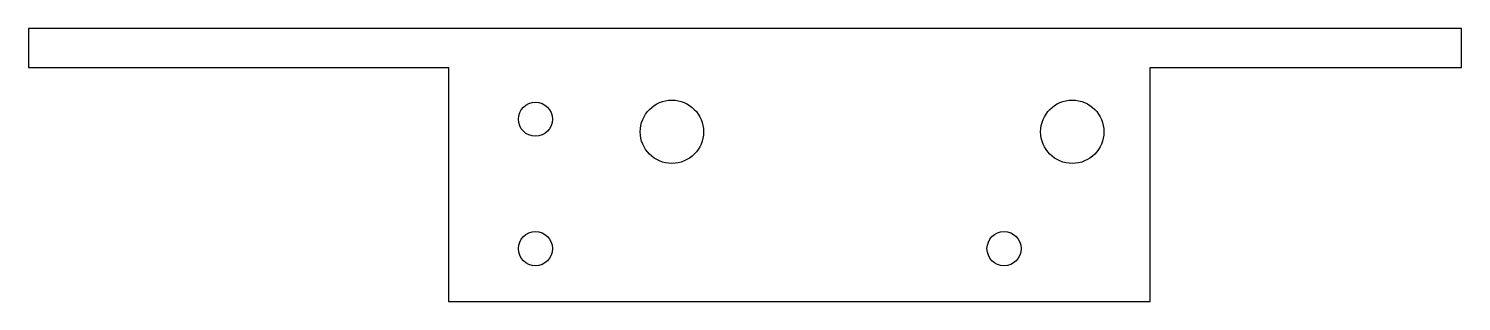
# Model space of a CAD drawing. Header units: millimetres. Extents: x 76 to 223, y 50 to 78.
import ezdxf

# ---------------------------------------------------------------- set-up
doc = ezdxf.new("R2010")
doc.units = ezdxf.units.MM
doc.layers.get('0').update_dxf_attribs({"linetype": 'CONTINUOUS'})

msp = doc.modelspace()

# ---------------------------------------------------------------- linework, layer by layer
msp.add_lwpolyline([(118.76, 50.26), (190.76, 50.26), (190.76, 74.26), (222.68, 74.26), (222.68, 78.26), (75.68, 78.26), (75.68, 74.26), (118.76, 74.26)], close=True)
for centre, radius in [((127.68, 68.96), 1.75), ((141.68, 67.67), 3.25), ((182.76, 67.67), 3.25), ((127.68, 55.67), 1.75), ((175.76, 55.67), 1.75)]:
    msp.add_circle(centre, radius)

doc.saveas('drawing.dxf')
